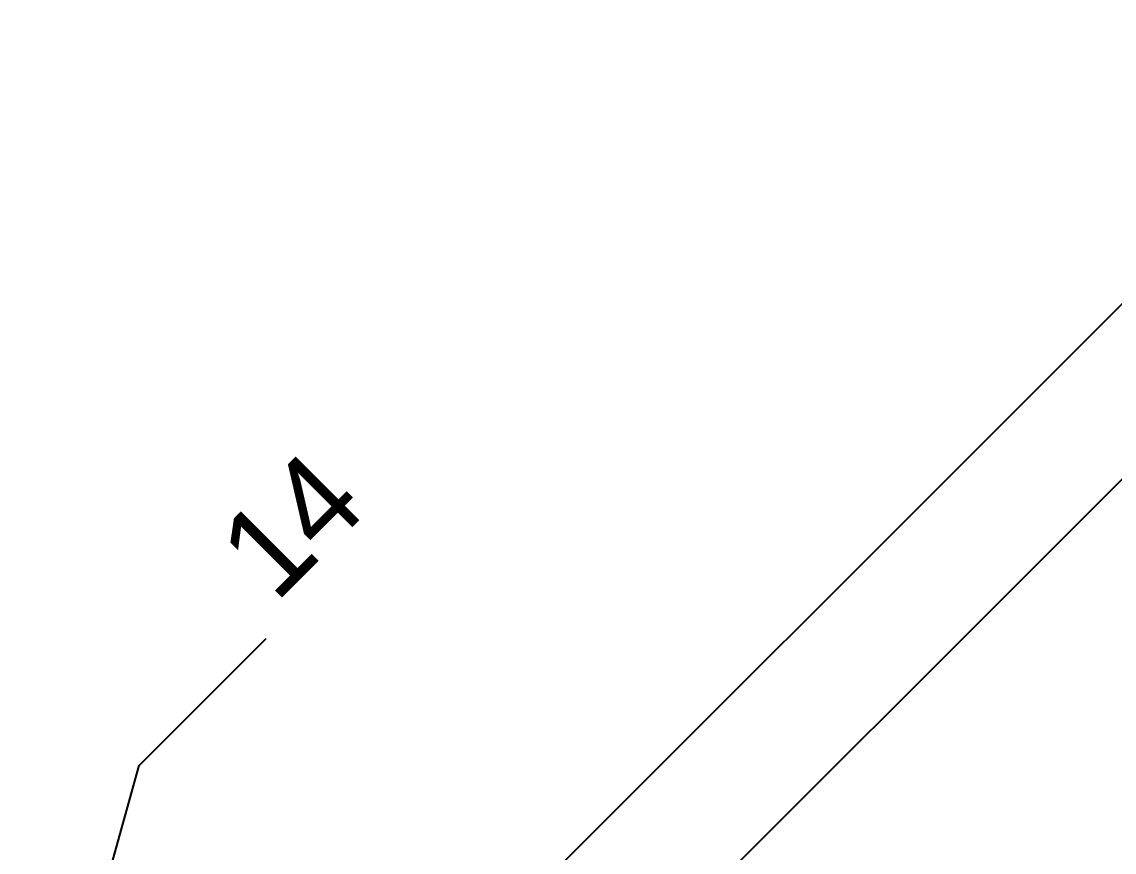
# Model space of a CAD drawing. Header units: inches. Extents: x 5.3 to 31.2, y 3.7 to 34.9.
# Drawn here: x 23.31 to 25.498, y 30.951 to 32.614 of the extents above; entities that cross this region are included whole.
import ezdxf
from ezdxf import colors
from ezdxf.entities.mleader import LeaderData, LeaderLine
from ezdxf.math import Vec2, Vec3

# ---------------------------------------------------------------- set-up
doc = ezdxf.new("R2010")
doc.units = ezdxf.units.IN
doc.header["$MEASUREMENT"] = 0
doc.layers.add('.25 tubes', color=170, linetype='Continuous')
doc.layers.add('NOTES', color=1, linetype='Continuous')

msp = doc.modelspace()

# ---------------------------------------------------------------- linework, layer by layer
at = {"layer": '.25 tubes'}
msp.add_lwpolyline([(26.0792, 32.6144), (23.5981, 30.1333), (23.7737, 29.9577), (26.2547, 32.4388)], close=True, dxfattribs=at)

# ---------------------------------------------------------------- leaders
at = {"layer": 'NOTES'}
ml = msp.add_multileader_mtext('Standard', dxfattribs=at)
ml.set_content('14', color=256)
ml.set_leader_properties()
ml.build(insert=Vec2(0, 0))
ml.multileader.update_dxf_attribs({"has_text_frame": 1, "text_right_attachment_type": 6, "dogleg_length": 0.36, "arrow_head_size": 0.18})
ctx = ml.context
ctx.base_point, ctx.char_height, ctx.arrow_head_size, ctx.landing_gap_size, ctx.plane_origin, ctx.plane_x_axis, ctx.plane_y_axis = Vec3(24.0076, 31.765), 0.18, 0.18, 0.09, Vec3(23.3102, 30.2798), Vec3(-0.707107, -0.707107), Vec3(0.707107, -0.707107)
ctx.right_attachment, ctx.text_align_type = 6, 2
notes = []
notes.append((ctx, [(0, (1, 1, 0), (23.5451, 31.1243), (0.707107, 0.707107), 0.36, [(0, [(23.3102, 30.2798)], 0, [])])]))
ctx.mtext.insert, ctx.mtext.text_direction, ctx.mtext.rotation, ctx.mtext.alignment, ctx.mtext.flow_direction = Vec3(23.8803, 31.765), Vec3(0.707107, 0.707107), 0.785398, 3, 5
for ctx, leaders in notes:
    for number, flags, end, landing, length, lines in leaders:
        leader = LeaderData()
        leader.index, (leader.has_last_leader_line, leader.has_dogleg_vector, leader.attachment_direction) = number, flags
        leader.last_leader_point, leader.dogleg_vector, leader.dogleg_length = Vec3(end), Vec3(landing), length
        for number, points, colour, breaks in lines:
            line = LeaderLine()
            line.index, line.vertices, line.color, line.breaks = number, Vec3.list(points), colors.encode_raw_color(colour), breaks
            leader.lines.append(line)
        ctx.leaders.append(leader)

doc.saveas('drawing.dxf')
